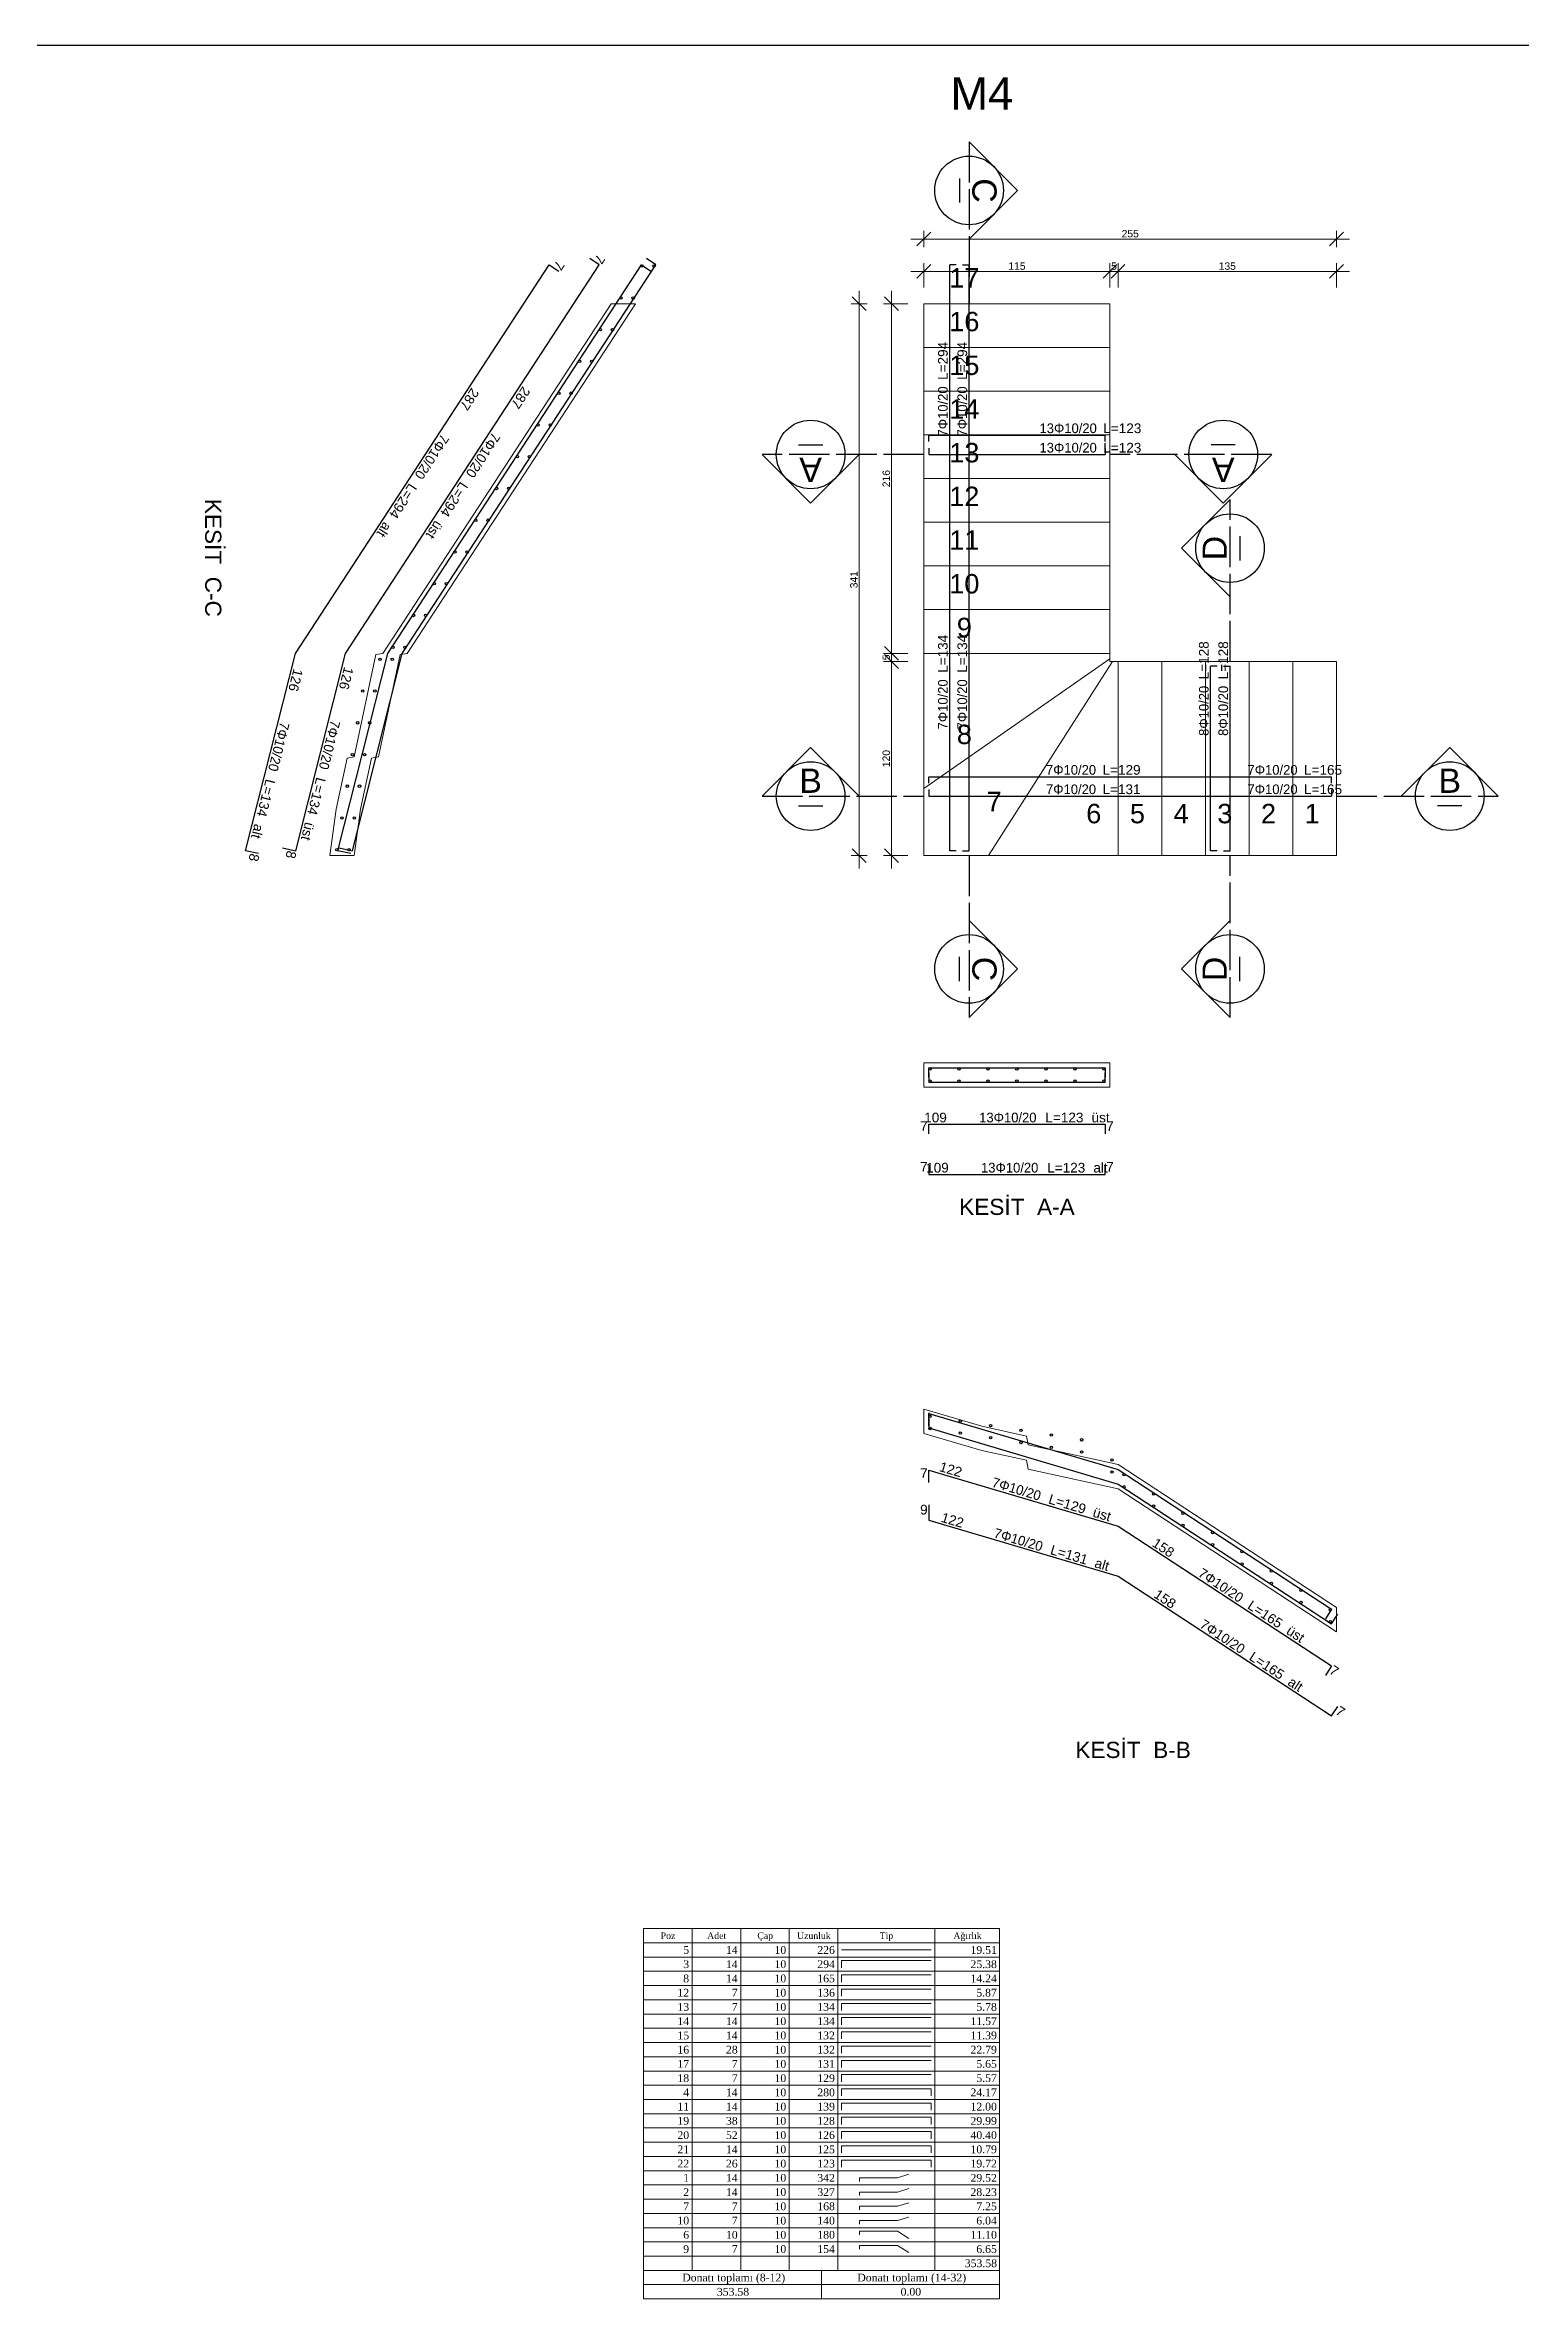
# Model space of a CAD drawing. Header units: millimetres. Extents: x 2232 to 85269, y -3593 to 5869.
# Drawn here: x 69185 to 70553, y 3780 to 5869 of the extents above; entities that cross this region are included whole.
import ezdxf

# ---------------------------------------------------------------- set-up
doc = ezdxf.new("R2010")
doc.units = ezdxf.units.MM
doc.linetypes.add('CENTER4', pattern=[56.25, 37.5, -6.25, 6.25, 6.25])
doc.linetypes.add('DASHDOT2', pattern=[12.7, 6.35, -3.175, 0, -3.175])
doc.layers.add('aks', color=251, linetype='DASHDOT2', lineweight=35)
for name, color, linetype in [('Donatı Metraj Tablosu', 7, 'Continuous'), ('Donatı Topl. Uzun. Yazısı', 7, 'Continuous'), ('Donatı Uz. Yazısı', 7, 'Continuous'), ('Donatı Yazısı', 7, 'Continuous'), ('Donatı Çizgisi', 7, 'Continuous'), ('Merdiven', 7, 'Continuous'), ('Standart', 7, 'Continuous')]:
    doc.layers.add(name, color=color, linetype=linetype)
doc.styles.add('arial_1_18', font='arial.ttf', dxfattribs={"height": 0.2})
doc.styles.add('symbol_1_18', font='symbol.ttf', dxfattribs={"height": 0.2})
doc.styles.add('times new roman_1_18', font='times.ttf', dxfattribs={"height": 0.2})

msp = doc.modelspace()

# ---------------------------------------------------------------- linework, layer by layer
msp.add_line((3332.4, 5868.7), (79990.7, 5868.7))
at = {"layer": 'aks', "color": 6, "linetype": 'CENTER4', "lineweight": -3}
for points in [[(70041.6, 5779), (70041.6, 5629)], [(69999.7, 5489.3), (69849.7, 5489.3)], [(70322.2, 5489.3), (70172.2, 5489.3)], [(70283.5, 5297.5), (70283.5, 5447.5)], [(69849.7, 5172.7), (69999.7, 5172.7)], [(70382.2, 5172.7), (70532.2, 5172.7)], [(70041.6, 5117.5), (70041.6, 4967.5)], [(70283.5, 4967.5), (70283.5, 5117.5)]]:
    msp.add_lwpolyline(points, dxfattribs=at)
at = {"layer": 'aks', "color": 6, "linetype": 'Continuous', "lineweight": -3}
for points in [[(70041.6, 5779), (70086.6, 5734)], [(70032.6, 5745.2), (70032.6, 5722.7)], [(70086.6, 5734), (70041.6, 5689)], [(69883.4, 5498.3), (69905.9, 5498.3)], [(70288.4, 5498.3), (70265.9, 5498.3)], [(69894.7, 5444.3), (69849.7, 5489.3)], [(69939.7, 5489.3), (69894.7, 5444.3)], [(70277.2, 5444.3), (70232.2, 5489.3)], [(70322.2, 5489.3), (70277.2, 5444.3)], [(70238.5, 5402.5), (70283.5, 5447.5)], [(70292.5, 5413.7), (70292.5, 5391.2)], [(70283.5, 5357.5), (70238.5, 5402.5)], [(69849.7, 5172.7), (69894.7, 5217.7)], [(69894.7, 5217.7), (69939.7, 5172.7)], [(70442.2, 5172.7), (70487.2, 5217.7)], [(70487.2, 5217.7), (70532.2, 5172.7)], [(69883.4, 5163.7), (69905.9, 5163.7)], [(70498.4, 5163.7), (70475.9, 5163.7)], [(70041.6, 5057.5), (70086.6, 5012.5)], [(70238.5, 5012.5), (70283.5, 5057.5)], [(70032.6, 5001.2), (70032.6, 5023.7)], [(70292.5, 5001.2), (70292.5, 5023.7)], [(70086.6, 5012.5), (70041.6, 4967.5)], [(70283.5, 4967.5), (70238.5, 5012.5)]]:
    msp.add_lwpolyline(points, dxfattribs=at)
for centre in [(70041.6, 5734), (69894.7, 5489.3), (70277.2, 5489.3), (70283.5, 5402.5), (69894.7, 5172.7), (70487.2, 5172.7), (70041.6, 5012.5), (70283.5, 5012.5)]:
    msp.add_circle(centre, 31.8, dxfattribs=at)
at = {"layer": 'Donatı Metraj Tablosu', "color": 1, "linetype": 'Continuous', "lineweight": 5}
for points in [[(69739.9, 4123.1), (70069.9, 4123.1)], [(69739.9, 4123.1), (69739.9, 3779.9)], [(69784.9, 4123.1), (69784.9, 3806.3)], [(69829.9, 4123.1), (69829.9, 3806.3)], [(69874.9, 4123.1), (69874.9, 3806.3)], [(69919.9, 4123.1), (69919.9, 3806.3)], [(70009.9, 4123.1), (70009.9, 3806.3)], [(70069.9, 4123.1), (70069.9, 3779.9)], [(69739.9, 4109.9), (70069.9, 4109.9)], [(69739.9, 4096.7), (70069.9, 4096.7)], [(69923.2, 4103.3), (70006.6, 4103.3)], [(69739.9, 4083.5), (70069.9, 4083.5)], [(69923.2, 4093.4), (70006.6, 4093.4)], [(69923.2, 4093.4), (69923.2, 4086.8)], [(69923.2, 4080.2), (70006.6, 4080.2)], [(69923.2, 4080.2), (69923.2, 4073.6)], [(69739.9, 4070.3), (70069.9, 4070.3)], [(69739.9, 4057.1), (70069.9, 4057.1)], [(69923.2, 4067), (70006.6, 4067)], [(69923.2, 4067), (69923.2, 4060.4)], [(69923.2, 4053.8), (70006.6, 4053.8)], [(69923.2, 4053.8), (69923.2, 4047.2)], [(69739.9, 4043.9), (70069.9, 4043.9)], [(69923.2, 4040.6), (70006.6, 4040.6)], [(69923.2, 4040.6), (69923.2, 4034)], [(69739.9, 4030.7), (70069.9, 4030.7)], [(69739.9, 4017.5), (70069.9, 4017.5)], [(69923.2, 4027.4), (70006.6, 4027.4)], [(69923.2, 4027.4), (69923.2, 4020.8)], [(69923.2, 4014.2), (70006.6, 4014.2)], [(69923.2, 4014.2), (69923.2, 4007.6)], [(69739.9, 4004.3), (70069.9, 4004.3)], [(69739.9, 3991.1), (70069.9, 3991.1)], [(69923.2, 4001), (70006.6, 4001)], [(69923.2, 4001), (69923.2, 3994.4)], [(69739.9, 3977.9), (70069.9, 3977.9)], [(69923.2, 3987.8), (70006.6, 3987.8)], [(69923.2, 3987.8), (69923.2, 3981.2)], [(69923.2, 3974.6), (70006.6, 3974.6)], [(69923.2, 3968), (69923.2, 3974.6)], [(70006.6, 3968), (70006.6, 3974.6)], [(69739.9, 3964.7), (70069.9, 3964.7)], [(69739.9, 3951.5), (70069.9, 3951.5)], [(69923.2, 3961.4), (70006.6, 3961.4)], [(69923.2, 3954.8), (69923.2, 3961.4)], [(69923.2, 3948.2), (70006.6, 3948.2)], [(69923.2, 3941.6), (69923.2, 3948.2)], [(70006.6, 3954.8), (70006.6, 3961.4)], [(70006.6, 3941.6), (70006.6, 3948.2)], [(69739.9, 3938.3), (70069.9, 3938.3)], [(69923.2, 3935), (70006.6, 3935)], [(69923.2, 3928.4), (69923.2, 3935)], [(70006.6, 3928.4), (70006.6, 3935)], [(69739.9, 3925.1), (70069.9, 3925.1)], [(69739.9, 3911.9), (70069.9, 3911.9)], [(69923.2, 3921.8), (70006.6, 3921.8)], [(69923.2, 3915.2), (69923.2, 3921.8)], [(69923.2, 3908.6), (70006.6, 3908.6)], [(69923.2, 3902), (69923.2, 3908.6)], [(70006.6, 3915.2), (70006.6, 3921.8)], [(70006.6, 3902), (70006.6, 3908.6)], [(69739.9, 3898.7), (70069.9, 3898.7)], [(69739.9, 3885.5), (70069.9, 3885.5)], [(69939.9, 3888.8), (69939.9, 3892.1)], [(69939.9, 3892.1), (69975.3, 3892.1)], [(69975.3, 3892.1), (69985.7, 3895.4)], [(69739.9, 3872.3), (70069.9, 3872.3)], [(69939.9, 3875.6), (69939.9, 3878.9)], [(69939.9, 3878.9), (69975.3, 3878.9)], [(69939.9, 3862.4), (69939.9, 3865.7)], [(69939.9, 3865.7), (69975.3, 3865.7)], [(69975.3, 3878.9), (69985.7, 3882.2)], [(69975.3, 3865.7), (69985.7, 3869)], [(69739.9, 3859.1), (70069.9, 3859.1)], [(69739.9, 3845.9), (70069.9, 3845.9)], [(69939.9, 3849.2), (69939.9, 3852.5)], [(69939.9, 3852.5), (69975.3, 3852.5)], [(69975.3, 3852.5), (69985.7, 3855.8)], [(69739.9, 3832.7), (70069.9, 3832.7)], [(69939.9, 3839.3), (69939.9, 3842.6)], [(69939.9, 3842.6), (69975.3, 3842.6)], [(69939.9, 3826.1), (69939.9, 3829.4)], [(69939.9, 3829.4), (69975.3, 3829.4)], [(69975.3, 3842.6), (69985.7, 3836)], [(69975.3, 3829.4), (69985.7, 3822.8)], [(69739.9, 3819.5), (70069.9, 3819.5)], [(69739.9, 3806.3), (70069.9, 3806.3)], [(69904.9, 3806.3), (69904.9, 3779.9)], [(69739.9, 3793.1), (70069.9, 3793.1)], [(69739.9, 3779.9), (70069.9, 3779.9)]]:
    msp.add_lwpolyline(points, dxfattribs=at)
at = {"layer": 'Donatı Çizgisi', "color": 35, "linetype": 'Continuous', "lineweight": -3}
for points in [[(69417.1, 5305), (69652.3, 5665)], [(69463.6, 5305), (69698.8, 5665)], [(69502.6, 5305), (69737.8, 5665)], [(69516.1, 5305), (69751.3, 5665)], [(69652.3, 5665), (69661.2, 5659.2)], [(69698.8, 5665), (69690, 5670.8)], [(69737.8, 5665), (69746.7, 5659.2)], [(69751.3, 5665), (69742.5, 5670.8)], [(70023.6, 5305), (70023.6, 5665)], [(70029.6, 5665), (70023.6, 5665)], [(70035.6, 5665), (70041.6, 5665)], [(70041.6, 5305), (70041.6, 5665)], [(70004.2, 5507.3), (70167.7, 5507.3)], [(70004.2, 5501.3), (70004.2, 5507.3)], [(70004.2, 5495.3), (70004.2, 5489.3)], [(70167.7, 5501.3), (70167.7, 5507.3)], [(70167.7, 5495.3), (70167.7, 5489.3)], [(70004.2, 5489.3), (70167.7, 5489.3)], [(69370.9, 5122), (69417.1, 5305)], [(69417.4, 5122), (69463.6, 5305)], [(69456.4, 5122), (69502.6, 5305)], [(69469.9, 5122), (69516.1, 5305)], [(70023.6, 5122), (70023.6, 5305)], [(70041.6, 5122), (70041.6, 5305)], [(70265.5, 5122), (70265.5, 5293)], [(70271.5, 5293), (70265.5, 5293)], [(70277.5, 5293), (70283.5, 5293)], [(70283.5, 5122), (70283.5, 5293)], [(70004.2, 5190.7), (70179.7, 5190.7)], [(70004.2, 5184.7), (70004.2, 5190.7)], [(70179.7, 5190.7), (70377.7, 5190.7)], [(70377.7, 5184.7), (70377.7, 5190.7)], [(70004.2, 5178.7), (70004.2, 5172.7)], [(70004.2, 5172.7), (70179.7, 5172.7)], [(70179.7, 5172.7), (70377.7, 5172.7)], [(70377.7, 5178.7), (70377.7, 5172.7)], [(69382.9, 5119.5), (69370.9, 5122)], [(69405.1, 5124.6), (69417.4, 5122)], [(69468.4, 5119.5), (69456.4, 5122)], [(69457.6, 5124.6), (69469.9, 5122)], [(70029.6, 5122), (70023.6, 5122)], [(70035.6, 5122), (70041.6, 5122)], [(70271.5, 5122), (70265.5, 5122)], [(70277.5, 5122), (70283.5, 5122)], [(70004.2, 4912.1), (70004.2, 4921)], [(70004.2, 4921), (70167.7, 4921)], [(70004.2, 4916.3), (70004.2, 4907.5)], [(70167.7, 4921), (70167.7, 4912.1)], [(70167.7, 4907.5), (70167.7, 4916.3)], [(70004.2, 4907.5), (70167.7, 4907.5)], [(70004.2, 4859.6), (70004.2, 4868.5)], [(70004.2, 4868.5), (70167.7, 4868.5)], [(70167.7, 4868.5), (70167.7, 4859.6)], [(70004.2, 4830.8), (70004.2, 4822)], [(70167.7, 4822), (70167.7, 4830.8)], [(70004.2, 4822), (70167.7, 4822)], [(70004.2, 4601.2), (70004.2, 4587.1)], [(70004.2, 4589.1), (70004.2, 4600.6)], [(70004.2, 4600.6), (70179.7, 4548.6)], [(70004.2, 4587.1), (70179.7, 4535.1)], [(70004.2, 4536.6), (70004.2, 4548.1)], [(70004.2, 4548.1), (70179.7, 4496.1)], [(70179.7, 4548.6), (70377.7, 4419.2)], [(70179.7, 4535.1), (70377.7, 4405.7)], [(70004.2, 4515.7), (70004.2, 4501.6)], [(70004.2, 4501.6), (70179.7, 4449.6)], [(70179.7, 4496.1), (70377.7, 4366.7)], [(70179.7, 4449.6), (70377.7, 4320.2)], [(70377.7, 4419.2), (70371.9, 4410.3)], [(70377.7, 4405.7), (70383.5, 4414.5)], [(70377.7, 4366.7), (70371.9, 4357.8)], [(70377.7, 4320.2), (70383.5, 4329)]]:
    msp.add_lwpolyline(points, dxfattribs=at)
for centre in [(69738.2, 5663.9), (69749.5, 5663.9), (69719, 5634.4), (69730.2, 5634.4), (69699.8, 5605), (69711, 5605), (69680.5, 5575.6), (69691.8, 5575.6), (69661.3, 5546.1), (69672.5, 5546.1), (69642, 5516.7), (69653.3, 5516.7), (69622.8, 5487.2), (69634, 5487.2), (69603.6, 5457.8), (69614.8, 5457.8), (69584.3, 5428.4), (69595.6, 5428.4), (69565.1, 5398.9), (69576.3, 5398.9), (69545.8, 5369.5), (69557.1, 5369.5), (69526.6, 5340.1), (69537.8, 5340.1), (69507.4, 5310.6), (69518.6, 5310.6), (69495.5, 5299.4), (69506.8, 5299.4), (69479.5, 5270), (69490.7, 5270), (69474.7, 5240.6), (69486, 5240.6), (69470, 5211.2), (69481.2, 5211.2), (69465.2, 5181.9), (69476.5, 5181.9), (69460.3, 5152.5), (69471.6, 5152.5), (69455.5, 5123.1), (69466.7, 5123.1), (70005.3, 4919.9), (70005.3, 4908.6), (70032.2, 4919.9), (70032.2, 4908.6), (70059.1, 4919.9), (70059.1, 4908.6), (70085.9, 4919.9), (70085.9, 4908.6), (70112.8, 4919.9), (70112.8, 4908.6), (70139.7, 4919.9), (70139.7, 4908.6), (70166.6, 4919.9), (70166.6, 4908.6), (70005.3, 4597.8), (70005.3, 4586.6), (70033.4, 4593.5), (70033.4, 4582.3), (70061.6, 4589.2), (70061.6, 4578), (70089.7, 4584.8), (70089.7, 4573.6), (70117.8, 4580.5), (70145.9, 4576.1), (70117.8, 4569.2), (70145.9, 4564.8), (70174.1, 4557.4), (70174.1, 4546.2), (70185.3, 4543.8), (70185.3, 4532.5), (70212.6, 4525.9), (70212.6, 4514.7), (70240, 4508.1), (70240, 4496.8), (70267.3, 4490.2), (70267.3, 4479), (70294.6, 4472.4), (70294.6, 4461.1), (70321.9, 4454.5), (70321.9, 4443.2), (70349.2, 4436.6), (70349.2, 4425.4), (70376.6, 4418.8), (70376.6, 4407.5)]:
    msp.add_circle(centre, 1.12, dxfattribs=at)
at = {"layer": 'Merdiven', "color": 1, "linetype": 'Continuous', "lineweight": 5}
for points in [[(69498.1, 5305), (69709.8, 5629)], [(69732.3, 5629), (69520.6, 5305)], [(69709.8, 5629), (69732.3, 5629)], [(69999.7, 5629), (70172.2, 5629)], [(69999.7, 5305), (69999.7, 5629)], [(70172.2, 5629), (70172.2, 5305)], [(70172.2, 5588.5), (69999.7, 5588.5)], [(70172.2, 5548), (69999.7, 5548)], [(70172.2, 5507.5), (69999.7, 5507.5)], [(70172.2, 5467), (69999.7, 5467)], [(70172.2, 5426.5), (69999.7, 5426.5)], [(70172.2, 5386), (69999.7, 5386)], [(70172.2, 5345.5), (69999.7, 5345.5)], [(69471.6, 5209), (69491.6, 5303.8)], [(69491.6, 5303.8), (69498.1, 5305)], [(69514.1, 5303.8), (69494.1, 5209)], [(69520.6, 5305), (69514.1, 5303.8)], [(69999.7, 5117.5), (69999.7, 5305)], [(69999.7, 5305), (70172.2, 5305)], [(70172.2, 5305), (69999.7, 5305)], [(70172.2, 5305), (69999.7, 5305)], [(70172.2, 5300), (69999.7, 5179.8)], [(70174.7, 5297.5), (70059.7, 5117.5)], [(70172.2, 5305), (70172.2, 5297.5)], [(70172.2, 5297.5), (70179.7, 5297.5)], [(70179.7, 5297.5), (70179.7, 5117.5)], [(70382.2, 5297.5), (70179.7, 5297.5)], [(70179.7, 5297.5), (70179.7, 5117.5)], [(70179.7, 5297.5), (70179.7, 5117.5)], [(70220.2, 5297.5), (70220.2, 5117.5)], [(70260.7, 5297.5), (70260.7, 5117.5)], [(70301.2, 5297.5), (70301.2, 5117.5)], [(70341.7, 5297.5), (70341.7, 5117.5)], [(70382.2, 5117.5), (70382.2, 5297.5)], [(70382.2, 5297.5), (70382.2, 5117.5)], [(69455, 5160.6), (69465.2, 5208)], [(69465.2, 5208), (69471.6, 5209)], [(69487.7, 5208), (69477.5, 5160.6)], [(69494.1, 5209), (69487.7, 5208)], [(69449, 5117.5), (69455, 5160.6)], [(69477.5, 5160.6), (69471.5, 5117.5)], [(69471.5, 5117.5), (69449, 5117.5)], [(70179.7, 5117.5), (69999.7, 5117.5)], [(70179.7, 5117.5), (70382.2, 5117.5)], [(69999.7, 4925.5), (69999.7, 4903)], [(70172.2, 4925.5), (69999.7, 4925.5)], [(70172.2, 4903), (70172.2, 4925.5)], [(69999.7, 4903), (70172.2, 4903)], [(69999.7, 4582), (69999.7, 4604.5)], [(69999.7, 4604.5), (70053.3, 4588.6)], [(70053.3, 4566.1), (69999.7, 4582)], [(70053.3, 4588.6), (70094.9, 4579.6)], [(70094.9, 4579.6), (70096.5, 4571.4)], [(70094.9, 4557.1), (70053.3, 4566.1)], [(70096.5, 4548.9), (70094.9, 4557.1)], [(70096.5, 4571.4), (70179.7, 4553.1)], [(70179.7, 4530.6), (70096.5, 4548.9)], [(70179.7, 4553.1), (70382.2, 4420.7)], [(70382.2, 4398.2), (70179.7, 4530.6)], [(70382.2, 4420.7), (70382.2, 4398.2)]]:
    msp.add_lwpolyline(points, dxfattribs=at)
at = {"layer": 'Standart', "color": 1, "linetype": 'Continuous', "lineweight": 5}
for points in [[(69987.7, 5689), (70394.2, 5689)], [(69999.7, 5681.5), (69999.7, 5696.5)], [(70382.2, 5681.5), (70382.2, 5696.5)], [(69999.7, 5644), (69999.7, 5666.5)], [(70172.2, 5644), (70172.2, 5666.5)], [(70179.7, 5644), (70179.7, 5666.5)], [(70382.2, 5644), (70382.2, 5666.5)], [(69939.7, 5105.5), (69939.7, 5641)], [(69969.7, 5105.5), (69969.7, 5641)], [(69987.7, 5659), (70394.2, 5659)], [(69947.2, 5629), (69932.2, 5629)], [(69984.7, 5629), (69962.2, 5629)], [(69984.7, 5305), (69962.2, 5305)], [(69984.7, 5297.5), (69962.2, 5297.5)], [(69947.2, 5117.5), (69932.2, 5117.5)], [(69984.7, 5117.5), (69962.2, 5117.5)]]:
    msp.add_lwpolyline(points, dxfattribs=at)
at = {"layer": 'Standart', "color": 163, "linetype": 'Continuous', "lineweight": 5}
for points in [[(70006.1, 5695.4), (69993.3, 5682.6)], [(70388.6, 5695.4), (70375.8, 5682.6)], [(70006.1, 5665.4), (69993.3, 5652.6)], [(70178.6, 5665.4), (70165.8, 5652.6)], [(70186.1, 5665.4), (70173.3, 5652.6)], [(70388.6, 5665.4), (70375.8, 5652.6)], [(69933.3, 5635.4), (69946.1, 5622.6)], [(69963.3, 5635.4), (69976.1, 5622.6)], [(69963.3, 5311.4), (69976.1, 5298.6)], [(69963.3, 5303.9), (69976.1, 5291.1)], [(69933.3, 5123.9), (69946.1, 5111.1)], [(69963.3, 5123.9), (69976.1, 5111.1)]]:
    msp.add_lwpolyline(points, dxfattribs=at)

# ---------------------------------------------------------------- texts
at = {"layer": 'aks', "color": 1, "linetype": 'Continuous', "lineweight": -3, "style": 'arial_1_18'}
for s, rotation, p in [('C', 270, (70044.6, 5745.3)), ('A', 180, (69905.2, 5486.3)), ('A', 180, (70287.7, 5486.3)), ('D', 90, (70280.5, 5391.2)), ('C', 270, (70044.6, 5023.8)), ('D', 90, (70280.5, 5001.2))]:
    msp.add_text(s, height=22.5, rotation=rotation, dxfattribs=at).set_placement(p)
for p in [(69884.2, 5175.7), (70476.7, 5175.7)]:
    msp.add_text('B', height=22.5, dxfattribs=at).set_placement(p)
at = {"layer": 'Donatı Metraj Tablosu', "color": 1, "linetype": 'Continuous', "lineweight": 5, "style": 'times new roman_1_18'}
for s, height, p in [('Poz', 6, (69755.7, 4113.5)), ('Adet', 6, (69798.8, 4113.5)), ('Çap', 6, (69845.3, 4113.5)), ('Uzunluk', 6, (69882.1, 4113.5)), ('Tip', 6, (69958.7, 4113.5)), ('Ağırlık', 6, (70027.1, 4113.5)), ('5', 7.2, (69776.6, 4099.7)), ('14', 7.2, (69816.2, 4099.7)), ('10', 7.2, (69861.2, 4099.7)), ('226', 7.2, (69900.9, 4099.7)), ('19.51', 7.2, (70042.9, 4099.7)), ('8', 7.2, (69776.6, 4073.3)), ('3', 7.2, (69776.6, 4086.5)), ('14', 7.2, (69816.2, 4086.5)), ('14', 7.2, (69816.2, 4073.3)), ('10', 7.2, (69861.2, 4086.5)), ('10', 7.2, (69861.2, 4073.3)), ('294', 7.2, (69900.9, 4086.5)), ('165', 7.2, (69900.9, 4073.3)), ('25.38', 7.2, (70042.9, 4086.5)), ('14.24', 7.2, (70042.9, 4073.3)), ('12', 7.2, (69771.2, 4060.1)), ('13', 7.2, (69771.2, 4046.9)), ('7', 7.2, (69821.6, 4060.1)), ('7', 7.2, (69821.6, 4046.9)), ('10', 7.2, (69861.2, 4060.1)), ('10', 7.2, (69861.2, 4046.9)), ('136', 7.2, (69900.9, 4060.1)), ('134', 7.2, (69900.9, 4046.9)), ('5.87', 7.2, (70048.3, 4060.1)), ('5.78', 7.2, (70048.3, 4046.9)), ('14', 7.2, (69771.2, 4033.7)), ('14', 7.2, (69816.2, 4033.7)), ('10', 7.2, (69861.2, 4033.7)), ('134', 7.2, (69900.9, 4033.7)), ('11.57', 7.2, (70042.9, 4033.7)), ('15', 7.2, (69771.2, 4020.5)), ('16', 7.2, (69771.2, 4007.3)), ('28', 7.2, (69816.2, 4007.3)), ('14', 7.2, (69816.2, 4020.5)), ('10', 7.2, (69861.2, 4020.5)), ('10', 7.2, (69861.2, 4007.3)), ('132', 7.2, (69900.9, 4020.5)), ('132', 7.2, (69900.9, 4007.3)), ('22.79', 7.2, (70042.9, 4007.3)), ('11.39', 7.2, (70042.9, 4020.5)), ('17', 7.2, (69771.2, 3994.1)), ('7', 7.2, (69821.6, 3994.1)), ('10', 7.2, (69861.2, 3994.1)), ('131', 7.2, (69900.9, 3994.1)), ('5.65', 7.2, (70048.3, 3994.1)), ('18', 7.2, (69771.2, 3980.9)), ('4', 7.2, (69776.6, 3967.7)), ('14', 7.2, (69816.2, 3967.7)), ('7', 7.2, (69821.6, 3980.9)), ('10', 7.2, (69861.2, 3980.9)), ('10', 7.2, (69861.2, 3967.7)), ('280', 7.2, (69900.9, 3967.7)), ('129', 7.2, (69900.9, 3980.9)), ('24.17', 7.2, (70042.9, 3967.7)), ('5.57', 7.2, (70048.3, 3980.9)), ('11', 7.2, (69771.2, 3954.5)), ('19', 7.2, (69771.2, 3941.3)), ('38', 7.2, (69816.2, 3941.3)), ('14', 7.2, (69816.2, 3954.5)), ('10', 7.2, (69861.2, 3954.5)), ('10', 7.2, (69861.2, 3941.3)), ('139', 7.2, (69900.9, 3954.5)), ('128', 7.2, (69900.9, 3941.3)), ('29.99', 7.2, (70042.9, 3941.3)), ('12.00', 7.2, (70042.9, 3954.5)), ('20', 7.2, (69771.2, 3928.1)), ('52', 7.2, (69816.2, 3928.1)), ('10', 7.2, (69861.2, 3928.1)), ('126', 7.2, (69900.9, 3928.1)), ('40.40', 7.2, (70042.9, 3928.1)), ('21', 7.2, (69771.2, 3914.9)), ('22', 7.2, (69771.2, 3901.7)), ('26', 7.2, (69816.2, 3901.7)), ('14', 7.2, (69816.2, 3914.9)), ('10', 7.2, (69861.2, 3914.9)), ('10', 7.2, (69861.2, 3901.7)), ('125', 7.2, (69900.9, 3914.9)), ('123', 7.2, (69900.9, 3901.7)), ('10.79', 7.2, (70042.9, 3914.9)), ('19.72', 7.2, (70042.9, 3901.7)), ('1', 7.2, (69776.6, 3888.5)), ('14', 7.2, (69816.2, 3888.5)), ('10', 7.2, (69861.2, 3888.5)), ('342', 7.2, (69900.9, 3888.5)), ('29.52', 7.2, (70042.9, 3888.5)), ('2', 7.2, (69776.6, 3875.3)), ('7', 7.2, (69776.6, 3862.1)), ('14', 7.2, (69816.2, 3875.3)), ('7', 7.2, (69821.6, 3862.1)), ('10', 7.2, (69861.2, 3875.3)), ('10', 7.2, (69861.2, 3862.1)), ('327', 7.2, (69900.9, 3875.3)), ('168', 7.2, (69900.9, 3862.1)), ('28.23', 7.2, (70042.9, 3875.3)), ('7.25', 7.2, (70048.3, 3862.1)), ('10', 7.2, (69771.2, 3848.9)), ('7', 7.2, (69821.6, 3848.9)), ('10', 7.2, (69861.2, 3848.9)), ('140', 7.2, (69900.9, 3848.9)), ('6.04', 7.2, (70048.3, 3848.9)), ('9', 7.2, (69776.6, 3822.5)), ('6', 7.2, (69776.6, 3835.7)), ('10', 7.2, (69816.2, 3835.7)), ('7', 7.2, (69821.6, 3822.5)), ('10', 7.2, (69861.2, 3835.7)), ('10', 7.2, (69861.2, 3822.5)), ('180', 7.2, (69900.9, 3835.7)), ('154', 7.2, (69900.9, 3822.5)), ('11.10', 7.2, (70042.9, 3835.7)), ('6.65', 7.2, (70048.3, 3822.5)), ('Donatı toplamı (8-12)', 7.2, (69775.7, 3796.1)), ('Donatı toplamı (14-32)', 7.2, (69938, 3796.1)), ('353.58', 7.2, (70037.6, 3809.3)), ('353.58', 7.2, (69807.8, 3782.9)), ('0.00', 7.2, (69978.1, 3782.9))]:
    msp.add_text(s, height=height, dxfattribs=at).set_placement(p)
at = {"layer": 'Donatı Topl. Uzun. Yazısı', "color": 1, "linetype": 'Continuous', "lineweight": -3, "style": 'arial_1_18'}
for s, rotation, p in [('L=294', 90, (70021.8, 5558.4)), ('L=294', 90, (70039.8, 5558.4)), ('L=294', 236.8316, (69522.7, 5463.3)), ('L=294', 236.8316, (69570.1, 5464.8)), ('L=134', 90, (70021.8, 5286.9)), ('L=134', 90, (70039.8, 5286.9)), ('L=128', 90, (70263.7, 5280.9)), ('L=128', 90, (70281.7, 5280.9)), ('L=134', 255.8535, (69389.7, 5189.1)), ('L=134', 255.8535, (69436.6, 5190.7)), ('L=129', 343.4804, (70114.5, 4517.3)), ('L=131', 343.4804, (70116.2, 4470.3)), ('L=165', 326.8316, (70298.9, 4420.3)), ('L=165', 326.8316, (70300.4, 4372.8))]:
    msp.add_text(s, height=9, rotation=rotation, dxfattribs=at).set_placement(p)
for s, p in [('L=123', (70166, 5509.1)), ('L=123', (70166, 5491.1)), ('L=129', (70165.3, 5192.5)), ('L=165', (70352.1, 5192.5)), ('L=131', (70165.3, 5174.5)), ('L=165', (70352.1, 5174.5)), ('L=123', (70112.3, 4870.3)), ('L=123', (70114, 4823.8))]:
    msp.add_text(s, height=9, dxfattribs=at).set_placement(p)
at = {"layer": 'Donatı Uz. Yazısı', "color": 1, "linetype": 'Continuous', "lineweight": -3, "style": 'arial_1_18'}
for s, rotation, p in [('7', 236.8316, (69659.6, 5669.8)), ('7', 236.8316, (69697.3, 5675.6)), ('287', 236.8316, (69580.4, 5551.7)), ('287', 236.8316, (69627.9, 5553.1)), ('126', 255.8535, (69415.5, 5291.4)), ('126', 255.8535, (69462.4, 5293.1)), ('8', 258.2042, (69375, 5120.1)), ('8', 258.2042, (69409.3, 5122.7)), ('122', 343.4804, (70013.3, 4547.3)), ('122', 343.4804, (70014.9, 4500.3)), ('158', 326.8316, (70210.5, 4478.1)), ('158', 326.8316, (70212, 4430.6)), ('7', 326.8316, (70374.7, 4360.2)), ('7', 326.8316, (70380.4, 4322.5))]:
    msp.add_text(s, height=9, rotation=rotation, dxfattribs=at).set_placement(p)
for s, p in [('7', (69996.2, 4862.3)), ('109', (70000, 4870.3)), ('7', (70168.7, 4862.3)), ('7', (69996.2, 4824.6)), ('109', (70001.8, 4823.8)), ('7', (70168.7, 4824.6)), ('7', (69996.2, 4540.6)), ('9', (69996.2, 4506.9))]:
    msp.add_text(s, height=9, dxfattribs=at).set_placement(p)
at = {"layer": 'Donatı Yazısı', "color": 1, "linetype": 'Continuous', "lineweight": -3}
for s, rotation, style, p in [('7F10/20', 90, 'symbol_1_18', (70021.8, 5506)), ('7F10/20', 90, 'symbol_1_18', (70039.8, 5506)), ('7F10/20', 236.8316, 'symbol_1_18', (69552.5, 5509)), ('7F10/20', 236.8316, 'symbol_1_18', (69600, 5510.5)), ('alt', 236.8316, 'arial_1_18', (69499.2, 5427.5)), ('üst', 236.8316, 'arial_1_18', (69546.7, 5428.9)), ('7F10/20', 90, 'symbol_1_18', (70021.8, 5234.5)), ('7F10/20', 90, 'symbol_1_18', (70039.8, 5234.5)), ('8F10/20', 90, 'symbol_1_18', (70263.7, 5228.5)), ('8F10/20', 90, 'symbol_1_18', (70281.7, 5228.5)), ('7F10/20', 255.8535, 'symbol_1_18', (69403, 5242)), ('7F10/20', 255.8535, 'symbol_1_18', (69450, 5243.7)), ('alt', 255.8535, 'arial_1_18', (69379.2, 5147.5)), ('üst', 255.8535, 'arial_1_18', (69426.2, 5149.2)), ('7F10/20', 343.4804, 'symbol_1_18', (70062.1, 4532.8)), ('üst', 343.4804, 'arial_1_18', (70155.5, 4505.1)), ('7F10/20', 343.4804, 'symbol_1_18', (70063.8, 4485.8)), ('alt', 343.4804, 'arial_1_18', (70157.2, 4458.1)), ('7F10/20', 326.8316, 'symbol_1_18', (70253.2, 4450.2)), ('7F10/20', 326.8316, 'symbol_1_18', (70254.7, 4402.7)), ('üst', 326.8316, 'arial_1_18', (70334.8, 4396.9)), ('alt', 326.8316, 'arial_1_18', (70336.2, 4349.4))]:
    msp.add_text(s, height=9, rotation=rotation, dxfattribs=dict(at, style=style)).set_placement(p)
for s, style, p in [('13F10/20', 'symbol_1_18', (70106.9, 5509.1)), ('13F10/20', 'symbol_1_18', (70106.9, 5491.1)), ('7F10/20', 'symbol_1_18', (70112.9, 5192.5)), ('7F10/20', 'symbol_1_18', (70299.7, 5192.5)), ('7F10/20', 'symbol_1_18', (70112.9, 5174.5)), ('7F10/20', 'symbol_1_18', (70299.7, 5174.5)), ('13F10/20', 'symbol_1_18', (70051, 4870.3)), ('üst', 'arial_1_18', (70155.1, 4870.3)), ('13F10/20', 'symbol_1_18', (70052.7, 4823.8)), ('alt', 'arial_1_18', (70156.8, 4823.8))]:
    msp.add_text(s, height=9, dxfattribs=dict(at, style=style)).set_placement(p)
at = {"layer": 'Merdiven', "color": 1, "linetype": 'Continuous', "lineweight": 5, "style": 'arial_1_18'}
for s, p in [('17', (70023.2, 5644)), ('16', (70023.2, 5603.5)), ('15', (70023.2, 5563)), ('14', (70023.2, 5522.5)), ('13', (70023.2, 5482)), ('12', (70023.2, 5441.5)), ('11', (70023.2, 5401)), ('10', (70023.2, 5360.5)), ('9', (70030.2, 5320)), ('8', (70030.2, 5220.9)), ('7', (70057.8, 5158.7)), ('6', (70150.2, 5147.5)), ('5', (70190.7, 5147.5)), ('4', (70231.2, 5147.5)), ('3', (70271.7, 5147.5)), ('2', (70312.2, 5147.5)), ('1', (70352.7, 5147.5))]:
    msp.add_text(s, height=18, dxfattribs=at).set_placement(p)
at = {"layer": 'Standart', "color": 1, "linetype": 'Continuous', "lineweight": 5, "style": 'arial_1_18'}
for s, height, p in [('M4', 30, (70024.3, 5809)), ('255', 6.84, (70183, 5690.5)), ('115', 6.84, (70078, 5660.5)), ('5', 6.84, (70173.3, 5660.5)), ('135', 6.84, (70273, 5660.5))]:
    msp.add_text(s, height=height, dxfattribs=at).set_placement(p)
for s, p in [('216', (69968.2, 5459)), ('341', (69938.2, 5365.3)), ('5', (69968.2, 5298.6)), ('120', (69968.2, 5199.5))]:
    msp.add_text(s, height=6.84, rotation=90, dxfattribs=at).set_placement(p)
at = {"layer": 'Standart', "color": 1, "linetype": 'Continuous', "lineweight": -3, "style": 'arial_1_18'}
msp.add_text('KESİT  C-C', height=15, rotation=270, dxfattribs=at).set_placement((69333.4, 5448.2))
for s, p in [('KESİT  A-A', (70032.4, 4784.5)), ('KESİT  B-B', (70140.1, 4281.2))]:
    msp.add_text(s, height=15, dxfattribs=at).set_placement(p)

doc.saveas('drawing.dxf')
